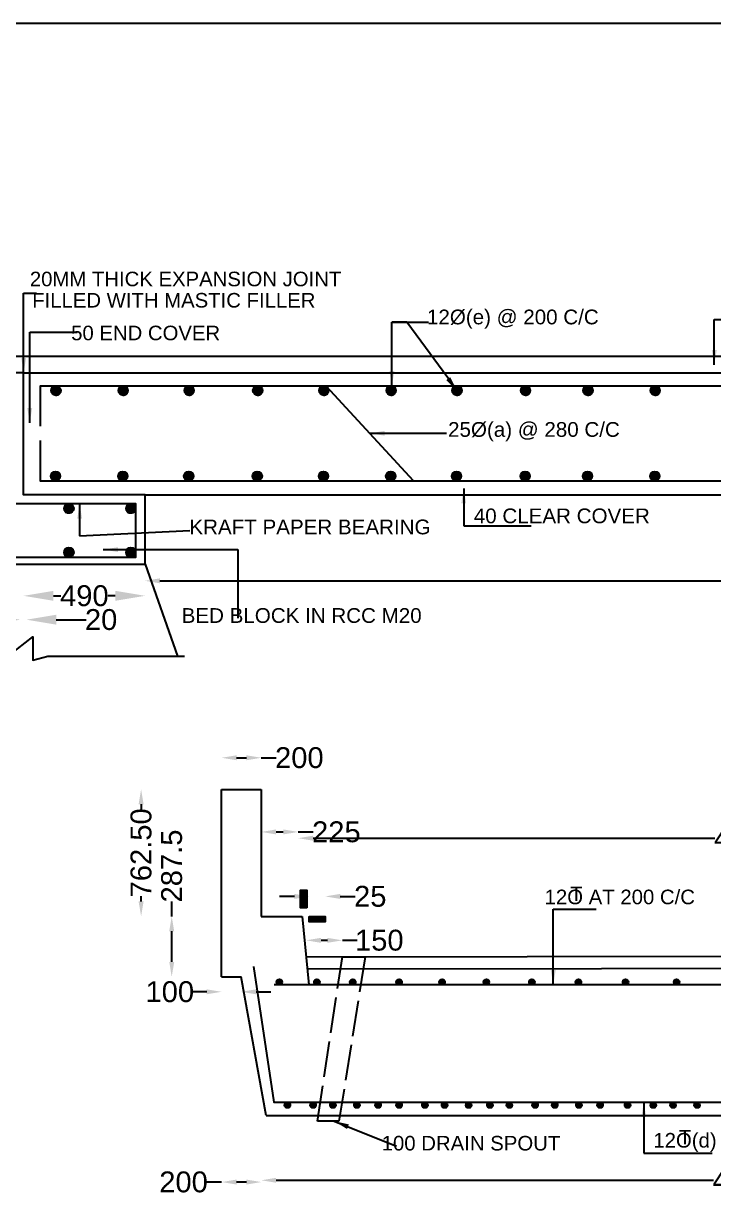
# Model space of a CAD drawing. Header units: millimetres. Extents: x 154227 to 166375, y 4249 to 11945.
# Drawn here: x 156662 to 158978, y 7976 to 11945 of the extents above; entities that cross this region are included whole.
import ezdxf

# ---------------------------------------------------------------- set-up
doc = ezdxf.new("R2010")
doc.units = ezdxf.units.MM
doc.header["$MEASUREMENT"] = 0
doc.linetypes.add('ACAD_ISO02W100', pattern=[15, 12, -3])
for name, color, linetype in [('DIMENSION', 7, 'Continuous'), ('DRAWING', 7, 'Continuous'), ('TEXT', 7, 'Continuous')]:
    doc.layers.add(name, color=color, linetype=linetype)
doc.styles.get("Standard").update_dxf_attribs({"font": 'arial.ttf'})
doc.dimstyles.get("Standard").update_dxf_attribs({"dimtxt": 70, "dimasz": 100, "dimexe": 0.18, "dimexo": 0.0625, "dimgap": 0.09, "dimtad": 0, "dimdec": 0, "dimzin": 0, "dimdsep": 46, "dimtxsty": 'Standard', "dimcen": 0.09, "dimse1": 1, "dimse2": 1, "dimadec": 0, "dimazin": 0, "dimtfac": 1, "dimtdec": 0, "dimtofl": 0, "dimtmove": 0, "dimatfit": 3, "dimfxl": 1, "dimtolj": 1, "dimtzin": 0, "dimarcsym": 0})

# ---------------------------------------------------------------- blocks, each defined once
blk = doc.blocks.new('*D7')
at = {"layer": 'Defpoints', "color": 0, "transparency": 16777216}
for p in [(156661.7, 10364), (157069.6, 10364), (157069.6, 10024.7)]:
    blk.add_point(p, dxfattribs=at)
at = {"layer": 'DRAWING', "color": 0, "lineweight": -2, "transparency": 16777216}
for p, q in [((156761.7, 10024.7), (156786.9, 10024.7)), ((156969.6, 10024.7), (156944.3, 10024.7))]:
    blk.add_line(p, q, dxfattribs=at)
at = {"layer": 'DRAWING', "color": 0, "transparency": 16777216}
for points in [[(156761.7, 10041.4), (156761.7, 10008), (156661.7, 10024.7)], [(156969.6, 10041.4), (156969.6, 10008), (157069.6, 10024.7)]]:
    blk.add_solid(points, dxfattribs=at)
at = {"layer": 'DRAWING', "color": 0, "transparency": 16777216, "insert": (156865.6, 10024.7), "char_height": 70, "attachment_point": 5}
blk.add_mtext('\\A1;490', dxfattribs=at)
blk = doc.blocks.new('*D5')
at = {"layer": 'Defpoints', "color": 0, "transparency": 16777216}
for p in [(156650.3, 9992.9), (156671.2, 9989.6), (156671.2, 9944.6)]:
    blk.add_point(p, dxfattribs=at)
at = {"layer": 'DRAWING', "color": 0, "lineweight": -2, "transparency": 16777216}
for p, q in [((156550.3, 9944.6), (156450.3, 9944.6)), ((156771.2, 9944.6), (156871.2, 9944.6))]:
    blk.add_line(p, q, dxfattribs=at)
at = {"layer": 'DRAWING', "color": 0, "transparency": 16777216}
for points in [[(156550.3, 9961.3), (156550.3, 9927.9), (156650.3, 9944.6)], [(156771.2, 9961.3), (156771.2, 9927.9), (156671.2, 9944.6)]]:
    blk.add_solid(points, dxfattribs=at)
at = {"layer": 'DRAWING', "color": 0, "transparency": 16777216, "insert": (156921.9, 9944.6), "char_height": 70, "attachment_point": 5}
blk.add_mtext('\\A1;20', dxfattribs=at)
blk = doc.blocks.new('*D16')
at = {"layer": 'Defpoints', "color": 0, "transparency": 16777216}
for p in [(157069.6, 10130.5), (163960.7, 10117.8), (163960.7, 10075)]:
    blk.add_point(p, dxfattribs=at)
at = {"layer": 'TEXT', "color": 0, "lineweight": -2, "transparency": 16777216}
for p, q in [((157119.6, 10075), (160386.8, 10075)), ((163910.7, 10075), (160643.6, 10075))]:
    blk.add_line(p, q, dxfattribs=at)
at = {"layer": 'TEXT', "color": 0, "transparency": 16777216}
for points in [[(157119.6, 10083.3), (157119.6, 10066.6), (157069.6, 10075)], [(163910.7, 10083.3), (163910.7, 10066.6), (163960.7, 10075)]]:
    blk.add_solid(points, dxfattribs=at)
at = {"layer": 'TEXT', "color": 0, "transparency": 16777216, "insert": (160515.2, 10075), "char_height": 70, "attachment_point": 5}
blk.add_mtext('\\A1;10000', dxfattribs=at)
blk = doc.blocks.new('*D27')
at = {"layer": 'Defpoints', "color": 0, "transparency": 16777216}
for p in [(157459.8, 9481.2), (157326.6, 9375.2), (157459.8, 9375.2)]:
    blk.add_point(p, dxfattribs=at)
at = {"layer": 'DIMENSION', "color": 0, "lineweight": -2, "transparency": 16777216}
for p, q in [((157376.6, 9481.2), (157409.8, 9481.2)), ((157459.8, 9481.2), (157509.8, 9481.2))]:
    blk.add_line(p, q, dxfattribs=at)
at = {"layer": 'DIMENSION', "color": 0, "transparency": 16777216}
for points in [[(157376.6, 9489.5), (157376.6, 9472.9), (157326.6, 9481.2)], [(157409.8, 9489.5), (157409.8, 9472.9), (157459.8, 9481.2)]]:
    blk.add_solid(points, dxfattribs=at)
at = {"layer": 'DIMENSION', "color": 0, "transparency": 16777216, "insert": (157587.7, 9481.2), "char_height": 70, "attachment_point": 5}
blk.add_mtext('\\A1;200', dxfattribs=at)
blk = doc.blocks.new('*D28')
at = {"layer": 'Defpoints', "color": 0, "transparency": 16777216}
for p in [(157583.8, 9232.3), (157459.8, 8948.9), (157583.8, 8948.9)]:
    blk.add_point(p, dxfattribs=at)
at = {"layer": 'DIMENSION', "color": 0, "lineweight": -2, "transparency": 16777216}
for p, q in [((157509.8, 9232.3), (157533.8, 9232.3)), ((157583.8, 9232.3), (157633.8, 9232.3))]:
    blk.add_line(p, q, dxfattribs=at)
at = {"layer": 'DIMENSION', "color": 0, "transparency": 16777216}
for points in [[(157509.8, 9240.7), (157509.8, 9224), (157459.8, 9232.3)], [(157533.8, 9240.7), (157533.8, 9224), (157583.8, 9232.3)]]:
    blk.add_solid(points, dxfattribs=at)
at = {"layer": 'DIMENSION', "color": 0, "transparency": 16777216, "insert": (157712, 9232.3), "char_height": 70, "attachment_point": 5}
blk.add_mtext('\\A1;225', dxfattribs=at)
blk = doc.blocks.new('*D29')
at = {"layer": 'Defpoints', "color": 0, "transparency": 16777216}
for p in [(157674.8, 9015.9), (157621.2, 8948.9), (157674.8, 8948.9)]:
    blk.add_point(p, dxfattribs=at)
at = {"layer": 'DIMENSION', "color": 0, "lineweight": -2, "transparency": 16777216}
for p, q in [((157571.2, 9015.9), (157521.2, 9015.9)), ((157724.8, 9015.9), (157774.8, 9015.9))]:
    blk.add_line(p, q, dxfattribs=at)
at = {"layer": 'DIMENSION', "color": 0, "transparency": 16777216}
for points in [[(157571.2, 9024.3), (157571.2, 9007.6), (157621.2, 9015.9)], [(157724.8, 9024.3), (157724.8, 9007.6), (157674.8, 9015.9)]]:
    blk.add_solid(points, dxfattribs=at)
at = {"layer": 'DIMENSION', "color": 0, "transparency": 16777216, "insert": (157825.9, 9015.9), "char_height": 70, "attachment_point": 5}
blk.add_mtext('\\A1;25', dxfattribs=at)
blk = doc.blocks.new('*D30')
at = {"layer": 'Defpoints', "color": 0, "transparency": 16777216}
for p in [(157732.1, 8868.6), (157610.5, 8813.5), (157732.1, 8813.7)]:
    blk.add_point(p, dxfattribs=at)
at = {"layer": 'DIMENSION', "color": 0, "lineweight": -2, "transparency": 16777216}
for p, q in [((157660.5, 8868.6), (157682.1, 8868.6)), ((157732.1, 8868.6), (157782.1, 8868.6))]:
    blk.add_line(p, q, dxfattribs=at)
at = {"layer": 'DIMENSION', "color": 0, "transparency": 16777216}
for points in [[(157660.5, 8876.9), (157660.5, 8860.2), (157610.5, 8868.6)], [(157682.1, 8876.9), (157682.1, 8860.2), (157732.1, 8868.6)]]:
    blk.add_solid(points, dxfattribs=at)
at = {"layer": 'DIMENSION', "color": 0, "transparency": 16777216, "insert": (157856.2, 8868.6), "char_height": 70, "attachment_point": 5}
blk.add_mtext('\\A1;150', dxfattribs=at)
blk = doc.blocks.new('*D31')
at = {"layer": 'Defpoints', "color": 0, "transparency": 16777216}
for p in [(157326.6, 8746.1), (157392.3, 8746.1), (157326.6, 8695.8)]:
    blk.add_point(p, dxfattribs=at)
at = {"layer": 'DIMENSION', "color": 0, "lineweight": -2, "transparency": 16777216}
for p, q in [((157276.6, 8695.8), (157226.6, 8695.8)), ((157442.3, 8695.8), (157492.3, 8695.8))]:
    blk.add_line(p, q, dxfattribs=at)
at = {"layer": 'DIMENSION', "color": 0, "transparency": 16777216}
for points in [[(157276.6, 8704.1), (157276.6, 8687.5), (157326.6, 8695.8)], [(157442.3, 8704.1), (157442.3, 8687.5), (157392.3, 8695.8)]]:
    blk.add_solid(points, dxfattribs=at)
at = {"layer": 'DIMENSION', "color": 0, "transparency": 16777216, "insert": (157152.6, 8695.8), "char_height": 70, "attachment_point": 5}
blk.add_mtext('\\A1;100', dxfattribs=at)
blk = doc.blocks.new('*D32')
at = {"layer": 'Defpoints', "color": 0, "transparency": 16777216}
for p in [(157159, 8948.9), (157459.8, 8948.9), (157326.6, 8746.1)]:
    blk.add_point(p, dxfattribs=at)
at = {"layer": 'DIMENSION', "color": 0, "lineweight": -2, "transparency": 16777216}
for p, q in [((157159, 8948.9), (157159, 8998.9)), ((157159, 8796.1), (157159, 8898.9))]:
    blk.add_line(p, q, dxfattribs=at)
at = {"layer": 'DIMENSION', "color": 0, "transparency": 16777216}
for points in [[(157150.7, 8898.9), (157167.4, 8898.9), (157159, 8948.9)], [(157150.7, 8796.1), (157167.4, 8796.1), (157159, 8746.1)]]:
    blk.add_solid(points, dxfattribs=at)
at = {"layer": 'DIMENSION', "color": 0, "transparency": 16777216, "insert": (157159, 9118), "char_height": 70, "attachment_point": 5, "rotation": 90}
blk.add_mtext('\\A1;287.5', dxfattribs=at)
blk = doc.blocks.new('*D33')
at = {"layer": 'Defpoints', "color": 0, "transparency": 16777216}
for p in [(157056.2, 9375.2), (157459.8, 9375.2), (157459.8, 8948.9)]:
    blk.add_point(p, dxfattribs=at)
at = {"layer": 'DIMENSION', "color": 0, "lineweight": -2, "transparency": 16777216}
for p, q in [((157056.2, 9325.2), (157056.2, 9307)), ((157056.2, 8998.9), (157056.2, 9017.1))]:
    blk.add_line(p, q, dxfattribs=at)
at = {"layer": 'DIMENSION', "color": 0, "transparency": 16777216}
for points in [[(157047.8, 9325.2), (157064.5, 9325.2), (157056.2, 9375.2)], [(157047.8, 8998.9), (157064.5, 8998.9), (157056.2, 8948.9)]]:
    blk.add_solid(points, dxfattribs=at)
at = {"layer": 'DIMENSION', "color": 0, "transparency": 16777216, "insert": (157056.2, 9162.1), "char_height": 70, "attachment_point": 5, "rotation": 90}
blk.add_mtext('\\A1;762.50', dxfattribs=at)
blk = doc.blocks.new('*D34')
at = {"layer": 'Defpoints', "color": 0, "transparency": 16777216}
for p in [(157326.6, 8948.9), (157459.8, 8948.9), (157326.6, 8057.4)]:
    blk.add_point(p, dxfattribs=at)
at = {"layer": 'DIMENSION', "color": 0, "lineweight": -2, "transparency": 16777216}
for p, q in [((157326.6, 8057.4), (157276.6, 8057.4)), ((157409.8, 8057.4), (157376.6, 8057.4))]:
    blk.add_line(p, q, dxfattribs=at)
at = {"layer": 'DIMENSION', "color": 0, "transparency": 16777216}
for points in [[(157376.6, 8065.7), (157376.6, 8049), (157326.6, 8057.4)], [(157409.8, 8065.7), (157409.8, 8049), (157459.8, 8057.4)]]:
    blk.add_solid(points, dxfattribs=at)
at = {"layer": 'DIMENSION', "color": 0, "transparency": 16777216, "insert": (157198.7, 8057.4), "char_height": 70, "attachment_point": 5}
blk.add_mtext('\\A1;200', dxfattribs=at)
blk = doc.blocks.new('*D41')
at = {"layer": 'Defpoints', "color": 0, "transparency": 16777216}
for p in [(157583.8, 9232.3), (157583.8, 9211.3), (160594.1, 9236.4)]:
    blk.add_point(p, dxfattribs=at)
at = {"layer": 'DIMENSION', "color": 0, "lineweight": -2, "transparency": 16777216}
for p, q in [((157633.8, 9211.3), (158983, 9211.3)), ((160544.1, 9211.3), (159194.8, 9211.3))]:
    blk.add_line(p, q, dxfattribs=at)
at = {"layer": 'DIMENSION', "color": 0, "transparency": 16777216}
for points in [[(157633.8, 9219.7), (157633.8, 9203), (157583.8, 9211.3)], [(160544.1, 9219.7), (160544.1, 9203), (160594.1, 9211.3)]]:
    blk.add_solid(points, dxfattribs=at)
at = {"layer": 'DIMENSION', "color": 0, "transparency": 16777216, "insert": (159088.9, 9211.3), "char_height": 70, "attachment_point": 5}
blk.add_mtext('\\A1;4250', dxfattribs=at)
blk = doc.blocks.new('*D42')
at = {"layer": 'Defpoints', "color": 0, "transparency": 16777216}
for p in [(157459.8, 8057.4), (160708.6, 8063.3), (160708.6, 8057.4)]:
    blk.add_point(p, dxfattribs=at)
at = {"layer": 'DIMENSION', "color": 0, "lineweight": -2, "transparency": 16777216}
for p, q in [((157509.8, 8063.3), (158978.3, 8063.3)), ((160658.6, 8063.3), (159190.1, 8063.3))]:
    blk.add_line(p, q, dxfattribs=at)
at = {"layer": 'DIMENSION', "color": 0, "transparency": 16777216}
for points in [[(157509.8, 8071.6), (157509.8, 8055), (157459.8, 8063.3)], [(160658.6, 8071.6), (160658.6, 8055), (160708.6, 8063.3)]]:
    blk.add_solid(points, dxfattribs=at)
at = {"layer": 'DIMENSION', "color": 0, "transparency": 16777216, "insert": (159084.2, 8063.3), "char_height": 70, "attachment_point": 5}
blk.add_mtext('\\A1;4700', dxfattribs=at)

msp = doc.modelspace()

# ---------------------------------------------------------------- hatches: boundary and pattern name
at = {"layer": 'DIMENSION'}
h = msp.add_hatch(dxfattribs=at)
h.set_pattern_fill('ANSI31', color=256, style=0)
h.paths.add_polyline_path([(157613, 9037.4), (157591.3, 9037.4), (157591.3, 8977.6), (157613, 8977.6)])
h.paths.add_polyline_path([(157674.8, 8948.9), (157621.2, 8948.9), (157621.2, 8930.4), (157674.8, 8930.4)])
at = {"layer": 'DRAWING'}
h = msp.add_hatch(dxfattribs=at)
h.set_pattern_fill('ANSI31', color=256, scale=1.528207, style=0)
h.set_pattern_definition([(45, (75339.41458, -5518.31829), (-0.13507573336, 0.13507573336), [])])
h.paths.add_polyline_path([(156786.2, 10713.3, 0.409166), (156770.6, 10729.3), (156770, 10729.3, 0.409166), (156754.3, 10713.3, 1)])
h = msp.add_hatch(dxfattribs=at)
h.set_pattern_fill('ANSI31', color=256, scale=1.528207, style=0)
h.set_pattern_definition([(45, (75565.2767, -5518.31829), (-0.13507573336, 0.13507573336), [])])
h.paths.add_polyline_path([(157012.1, 10713.3, 0.409166), (156996.4, 10729.3), (156995.9, 10729.3, 0.409166), (156980.2, 10713.3, 1)])
h = msp.add_hatch(dxfattribs=at)
h.set_pattern_fill('ANSI31', color=256, scale=1.528207, style=0)
h.set_pattern_definition([(45, (75786.58918, -5518.31829), (-0.13507573336, 0.13507573336), [])])
h.paths.add_polyline_path([(157233.4, 10713.3, 0.409166), (157217.7, 10729.3), (157217.2, 10729.3, 0.409166), (157201.5, 10713.3, 1)])
h = msp.add_hatch(dxfattribs=at)
h.set_pattern_fill('ANSI31', color=256, scale=1.528207, style=0)
h.set_pattern_definition([(45, (76016.87633, -5518.31829), (-0.13507573336, 0.13507573336), [])])
h.paths.add_polyline_path([(157463.7, 10713.3, 0.409166), (157448, 10729.3), (157447.5, 10729.3, 0.409166), (157431.8, 10713.3, 1)])
h = msp.add_hatch(dxfattribs=at)
h.set_pattern_fill('ANSI31', color=256, scale=1.528207, style=0)
h.set_pattern_definition([(45, (76239.09963, -5518.31829), (-0.13507573336, 0.13507573336), [])])
h.paths.add_polyline_path([(157685.9, 10713.3, 0.409166), (157670.3, 10729.3), (157669.7, 10729.3, 0.409166), (157654, 10713.3, 1)])
h = msp.add_hatch(dxfattribs=at)
h.set_pattern_fill('ANSI31', color=256, scale=1.528207, style=0)
h.set_pattern_definition([(45, (76464.96175, -5518.31829), (-0.13507573336, 0.13507573336), [])])
h.paths.add_polyline_path([(157911.8, 10713.3, 0.409166), (157896.1, 10729.3), (157895.6, 10729.3, 0.409166), (157879.9, 10713.3, 1)])
h = msp.add_hatch(dxfattribs=at)
h.set_pattern_fill('ANSI31', color=256, scale=1.528207, style=0)
h.set_pattern_definition([(45, (76686.27424, -5518.31829), (-0.13507573336, 0.13507573336), [])])
h.paths.add_polyline_path([(158133.1, 10713.3, 0.409166), (158117.4, 10729.3), (158116.9, 10729.3, 0.409166), (158101.2, 10713.3, 1)])
h = msp.add_hatch(dxfattribs=at)
h.set_pattern_fill('ANSI31', color=256, scale=1.528207, style=0)
h.set_pattern_definition([(45, (76916.56138, -5518.31829), (-0.13507573336, 0.13507573336), [])])
h.paths.add_polyline_path([(158363.4, 10713.3, 0.409166), (158347.7, 10729.3), (158347.2, 10729.3, 0.409166), (158331.5, 10713.3, 1)])
h = msp.add_hatch(dxfattribs=at)
h.set_pattern_fill('ANSI31', color=256, scale=1.528207, style=0)
h.set_pattern_definition([(45, (77126.17533, -5518.31829), (-0.13507573336, 0.13507573336), [])])
h.paths.add_polyline_path([(158573, 10713.3, 0.409166), (158557.3, 10729.3), (158556.8, 10729.3, 0.409166), (158541.1, 10713.3, 1)])
h = msp.add_hatch(dxfattribs=at)
h.set_pattern_fill('ANSI31', color=256, scale=1.528207, style=0)
h.set_pattern_definition([(45, (77352.03746, -5518.31829), (-0.13507573336, 0.13507573336), [])])
h.paths.add_polyline_path([(158798.9, 10713.3, 0.409166), (158783.2, 10729.3), (158782.6, 10729.3, 0.409166), (158767, 10713.3, 1)])
h = msp.add_hatch(dxfattribs=at)
h.set_pattern_fill('ANSI31', color=256, scale=1.528207, style=0)
h.set_pattern_definition([(315, (75338.09024, 26657.76974), (-0.13507573336, -0.13507573336), [])])
h.paths.add_polyline_path([(156753, 10426.1, 0.409166), (156768.7, 10410.2), (156769.2, 10410.2, 0.409166), (156784.9, 10426.1, 1)])
h = msp.add_hatch(dxfattribs=at)
h.set_pattern_fill('ANSI31', color=256, scale=1.528207, style=0)
h.set_pattern_definition([(315, (75563.95236, 26657.76974), (-0.13507573336, -0.13507573336), [])])
h.paths.add_polyline_path([(157010.8, 10426.1, -0.409166), (156995.1, 10410.2), (156994.6, 10410.2, -0.409166), (156978.9, 10426.1, -1)])
h = msp.add_hatch(dxfattribs=at)
h.set_pattern_fill('ANSI31', color=256, scale=1.528207, style=0)
h.set_pattern_definition([(315, (75785.26484, 26657.76974), (-0.13507573336, -0.13507573336), [])])
h.paths.add_polyline_path([(157232.1, 10426.1, -0.409166), (157216.4, 10410.2), (157215.9, 10410.2, -0.409166), (157200.2, 10426.1, -1)])
h = msp.add_hatch(dxfattribs=at)
h.set_pattern_fill('ANSI31', color=256, scale=1.528207, style=0)
h.set_pattern_definition([(315, (76015.552, 26657.76974), (-0.13507573336, -0.13507573336), [])])
h.paths.add_polyline_path([(157462.4, 10426.1, -0.409166), (157446.7, 10410.2), (157446.2, 10410.2, -0.409166), (157430.5, 10426.1, -1)])
h = msp.add_hatch(dxfattribs=at)
h.set_pattern_fill('ANSI31', color=256, scale=1.528207, style=0)
h.set_pattern_definition([(315, (76237.77529, 26657.76974), (-0.13507573336, -0.13507573336), [])])
h.paths.add_polyline_path([(157684.6, 10426.1, -0.409166), (157668.9, 10410.2), (157668.4, 10410.2, -0.409166), (157652.7, 10426.1, -1)])
h = msp.add_hatch(dxfattribs=at)
h.set_pattern_fill('ANSI31', color=256, scale=1.528207, style=0)
h.set_pattern_definition([(315, (76463.63741, 26657.76974), (-0.13507573336, -0.13507573336), [])])
h.paths.add_polyline_path([(157910.5, 10426.1, -0.409166), (157894.8, 10410.2), (157894.2, 10410.2, -0.409166), (157878.6, 10426.1, -1)])
h = msp.add_hatch(dxfattribs=at)
h.set_pattern_fill('ANSI31', color=256, scale=1.528207, style=0)
h.set_pattern_definition([(315, (76684.9499, 26657.76974), (-0.13507573336, -0.13507573336), [])])
h.paths.add_polyline_path([(158131.8, 10426.1, -0.409166), (158116.1, 10410.2), (158115.6, 10410.2, -0.409166), (158099.9, 10426.1, -1)])
h = msp.add_hatch(dxfattribs=at)
h.set_pattern_fill('ANSI31', color=256, scale=1.528207, style=0)
h.set_pattern_definition([(315, (76915.23704, 26657.76974), (-0.13507573336, -0.13507573336), [])])
h.paths.add_polyline_path([(158362.1, 10426.1, -0.409166), (158346.4, 10410.2), (158345.8, 10410.2, -0.409166), (158330.2, 10426.1, -1)])
h = msp.add_hatch(dxfattribs=at)
h.set_pattern_fill('ANSI31', color=256, scale=1.528207, style=0)
h.set_pattern_definition([(315, (77124.851, 26657.76974), (-0.13507573336, -0.13507573336), [])])
h.paths.add_polyline_path([(158571.7, 10426.1, -0.409166), (158556, 10410.2), (158555.5, 10410.2, -0.409166), (158539.8, 10426.1, -1)])
h = msp.add_hatch(dxfattribs=at)
h.set_pattern_fill('ANSI31', color=256, scale=1.528207, style=0)
h.set_pattern_definition([(315, (77350.71312, 26657.76974), (-0.13507573336, -0.13507573336), [])])
h.paths.add_polyline_path([(158797.5, 10426.1, -0.409166), (158781.9, 10410.2), (158781.3, 10410.2, -0.409166), (158765.6, 10426.1, -1)])
h = msp.add_hatch(dxfattribs=at)
h.set_pattern_fill('ANSI31', color=256, scale=1.528207, style=0)
h.set_pattern_definition([(315, (75382.95203, 26549.18242), (-0.13507573336, -0.13507573336), [])])
h.paths.add_polyline_path([(156829.8, 10317.5, -0.409166), (156814.1, 10301.6), (156813.6, 10301.6, -0.409166), (156797.9, 10317.5, -1)])
h = msp.add_hatch(dxfattribs=at)
h.set_pattern_fill('ANSI31', color=256, scale=1.528207, style=0)
h.set_pattern_definition([(315, (75590.84462, 26549.18242), (-0.13507573336, -0.13507573336), [])])
h.paths.add_polyline_path([(157037.7, 10317.5, -0.409166), (157022, 10301.6), (157021.4, 10301.6, -0.409166), (157005.8, 10317.5, -1)])
h = msp.add_hatch(dxfattribs=at)
h.set_pattern_fill('ANSI31', color=256, scale=1.528207, style=0)
h.set_pattern_definition([(315, (75382.95203, 26402.21235), (-0.13507573336, -0.13507573336), [])])
h.paths.add_polyline_path([(156829.8, 10170.6, -0.409166), (156814.1, 10154.6), (156813.6, 10154.6, -0.409166), (156797.9, 10170.6, -1)])
h = msp.add_hatch(dxfattribs=at)
h.set_pattern_fill('ANSI31', color=256, scale=1.528207, style=0)
h.set_pattern_definition([(315, (75590.84462, 26402.21235), (-0.13507573336, -0.13507573336), [])])
h.paths.add_polyline_path([(157037.7, 10170.6, -0.409166), (157022, 10154.6), (157021.4, 10154.6, -0.409166), (157005.8, 10170.6, -1)])
h = msp.add_hatch(dxfattribs=at)
h.set_pattern_fill('ANSI31', color=256, style=0)
h.paths.add_polyline_path([(157530, 8728.3, 1), (157511, 8728.3, 1)])
h = msp.add_hatch(dxfattribs=at)
h.set_pattern_fill('ANSI31', color=256, style=0)
h.set_pattern_definition([(45, (126.13607, 0), (-0.08838834765, 0.08838834765), [])])
h.paths.add_polyline_path([(157656.1, 8728.3, 1), (157637.1, 8728.3, 1)])
h = msp.add_hatch(dxfattribs=at)
h.set_pattern_fill('ANSI31', color=256, style=0)
h.set_pattern_definition([(45, (246.65666, 0), (-0.08838834765, 0.08838834765), [])])
h.paths.add_polyline_path([(157776.7, 8728.3, 1), (157757.6, 8728.3, 1)])
h = msp.add_hatch(dxfattribs=at)
h.set_pattern_fill('ANSI31', color=256, style=0)
h.set_pattern_definition([(45, (402.136, 0), (-0.08838834765, 0.08838834765), [])])
h.paths.add_polyline_path([(157932.1, 8728.3, 1), (157913.1, 8728.3, 1)])
h = msp.add_hatch(dxfattribs=at)
h.set_pattern_fill('ANSI31', color=256, style=0)
h.set_pattern_definition([(45, (546.71452, 0), (-0.08838834765, 0.08838834765), [])])
h.paths.add_polyline_path([(158076.7, 8728.3, 1), (158057.7, 8728.3, 1)])
h = msp.add_hatch(dxfattribs=at)
h.set_pattern_fill('ANSI31', color=256, style=0)
h.set_pattern_definition([(45, (695.21325, 0), (-0.08838834765, 0.08838834765), [])])
h.paths.add_polyline_path([(158225.2, 8728.3, 1), (158206.2, 8728.3, 1)])
h = msp.add_hatch(dxfattribs=at)
h.set_pattern_fill('ANSI31', color=256, style=0)
h.set_pattern_definition([(45, (848.15373, 0), (-0.08838834765, 0.08838834765), [])])
h.paths.add_polyline_path([(158378.2, 8728.3, 1), (158359.1, 8728.3, 1)])
h = msp.add_hatch(dxfattribs=at)
h.set_pattern_fill('ANSI31', color=256, style=0)
h.set_pattern_definition([(45, (1004.57488, 0), (-0.08838834765, 0.08838834765), [])])
h.paths.add_polyline_path([(158534.6, 8728.3, 1), (158515.5, 8728.3, 1)])
h = msp.add_hatch(dxfattribs=at)
h.set_pattern_fill('ANSI31', color=256, style=0)
h.set_pattern_definition([(45, (1162.59309, 0), (-0.08838834765, 0.08838834765), [])])
h.paths.add_polyline_path([(158692.6, 8728.3, 1), (158673.6, 8728.3, 1)])
h = msp.add_hatch(dxfattribs=at)
h.set_pattern_fill('ANSI31', color=256, style=0)
h.set_pattern_definition([(45, (1334.27781, 0), (-0.08838834765, 0.08838834765), [])])
h.paths.add_polyline_path([(158864.3, 8728.3, 1), (158845.2, 8728.3, 1)])
h = msp.add_hatch(dxfattribs=at)
h.set_pattern_fill('ANSI31', color=256, style=0)
h.set_pattern_definition([(45, (27.10518, -412.58844), (-0.08838834765, 0.08838834765), [])])
h.paths.add_polyline_path([(157557.1, 8315.7, 1), (157538.1, 8315.7, 1)])
h = msp.add_hatch(dxfattribs=at)
h.set_pattern_fill('ANSI31', color=256, style=0)
h.set_pattern_definition([(45, (113.42858, -412.58844), (-0.08838834765, 0.08838834765), [])])
h.paths.add_polyline_path([(157643.4, 8315.7, 1), (157624.4, 8315.7, 1)])
h = msp.add_hatch(dxfattribs=at)
h.set_pattern_fill('ANSI31', color=256, style=0)
h.set_pattern_definition([(45, (179.73374, -412.58844), (-0.08838834765, 0.08838834765), [])])
h.paths.add_polyline_path([(157709.7, 8315.7, 1), (157690.7, 8315.7, 1)])
h = msp.add_hatch(dxfattribs=at)
h.set_pattern_fill('ANSI31', color=256, style=0)
h.set_pattern_definition([(45, (260.42749, -412.58844), (-0.08838834765, 0.08838834765), [])])
h.paths.add_polyline_path([(157790.4, 8315.7, 1), (157771.4, 8315.7, 1)])
h = msp.add_hatch(dxfattribs=at)
h.set_pattern_fill('ANSI31', color=256, style=0)
h.set_pattern_definition([(45, (331.73746, -412.58844), (-0.08838834765, 0.08838834765), [])])
h.paths.add_polyline_path([(157861.7, 8315.7, 1), (157842.7, 8315.7, 1)])
h = msp.add_hatch(dxfattribs=at)
h.set_pattern_fill('ANSI31', color=256, style=0)
h.set_pattern_definition([(45, (402.42259, -412.58844), (-0.08838834765, 0.08838834765), [])])
h.paths.add_polyline_path([(157932.4, 8315.7, 1), (157913.4, 8315.7, 1)])
h = msp.add_hatch(dxfattribs=at)
h.set_pattern_fill('ANSI31', color=256, style=0)
h.set_pattern_definition([(45, (488.74599, -412.58844), (-0.08838834765, 0.08838834765), [])])
h.paths.add_polyline_path([(158018.7, 8315.7, 1), (157999.7, 8315.7, 1)])
h = msp.add_hatch(dxfattribs=at)
h.set_pattern_fill('ANSI31', color=256, style=0)
h.set_pattern_definition([(45, (555.05115, -412.58844), (-0.08838834765, 0.08838834765), [])])
h.paths.add_polyline_path([(158085, 8315.7, 1), (158066, 8315.7, 1)])
h = msp.add_hatch(dxfattribs=at)
h.set_pattern_fill('ANSI31', color=256, style=0)
h.set_pattern_definition([(45, (635.7449, -412.58844), (-0.08838834765, 0.08838834765), [])])
h.paths.add_polyline_path([(158165.7, 8315.7, 1), (158146.7, 8315.7, 1)])
h = msp.add_hatch(dxfattribs=at)
h.set_pattern_fill('ANSI31', color=256, style=0)
h.set_pattern_definition([(45, (707.05487, -412.58844), (-0.08838834765, 0.08838834765), [])])
h.paths.add_polyline_path([(158237.1, 8315.7, 1), (158218, 8315.7, 1)])
h = msp.add_hatch(dxfattribs=at)
h.set_pattern_fill('ANSI31', color=256, style=0)
h.set_pattern_definition([(45, (772.59949, -412.58844), (-0.08838834765, 0.08838834765), [])])
h.paths.add_polyline_path([(158302.6, 8315.7, 1), (158283.6, 8315.7, 1)])
h = msp.add_hatch(dxfattribs=at)
h.set_pattern_fill('ANSI31', color=256, style=0)
h.set_pattern_definition([(45, (858.92288, -412.58844), (-0.08838834765, 0.08838834765), [])])
h.paths.add_polyline_path([(158388.9, 8315.7, 1), (158369.9, 8315.7, 1)])
h = msp.add_hatch(dxfattribs=at)
h.set_pattern_fill('ANSI31', color=256, style=0)
h.set_pattern_definition([(45, (925.22804, -412.58844), (-0.08838834765, 0.08838834765), [])])
h.paths.add_polyline_path([(158455.2, 8315.7, 1), (158436.2, 8315.7, 1)])
h = msp.add_hatch(dxfattribs=at)
h.set_pattern_fill('ANSI31', color=256, style=0)
h.set_pattern_definition([(45, (1005.92179, -412.58844), (-0.08838834765, 0.08838834765), [])])
h.paths.add_polyline_path([(158535.9, 8315.7, 1), (158516.9, 8315.7, 1)])
h = msp.add_hatch(dxfattribs=at)
h.set_pattern_fill('ANSI31', color=256, style=0)
h.set_pattern_definition([(45, (1077.23176, -412.58844), (-0.08838834765, 0.08838834765), [])])
h.paths.add_polyline_path([(158607.2, 8315.7, 1), (158588.2, 8315.7, 1)])
h = msp.add_hatch(dxfattribs=at)
h.set_pattern_fill('ANSI31', color=256, style=0)
h.set_pattern_definition([(45, (1169.54737, -412.58844), (-0.08838834765, 0.08838834765), [])])
h.paths.add_polyline_path([(158699.5, 8315.7, 1), (158680.5, 8315.7, 1)])
h = msp.add_hatch(dxfattribs=at)
h.set_pattern_fill('ANSI31', color=256, style=0)
h.set_pattern_definition([(45, (1255.87077, -412.58844), (-0.08838834765, 0.08838834765), [])])
h.paths.add_polyline_path([(158785.9, 8315.7, 1), (158766.8, 8315.7, 1)])
h = msp.add_hatch(dxfattribs=at)
h.set_pattern_fill('ANSI31', color=256, style=0)
h.set_pattern_definition([(45, (1322.17593, -412.58844), (-0.08838834765, 0.08838834765), [])])
h.paths.add_polyline_path([(158852.2, 8315.7, 1), (158833.1, 8315.7, 1)])
h = msp.add_hatch(dxfattribs=at)
h.set_pattern_fill('ANSI31', color=256, style=0)
h.set_pattern_definition([(45, (1402.86967, -412.58844), (-0.08838834765, 0.08838834765), [])])
h.paths.add_polyline_path([(158932.9, 8315.7, 1), (158913.8, 8315.7, 1)])

# ---------------------------------------------------------------- linework, layer by layer
at = {"layer": 'DIMENSION'}
for points in [[(157613, 8977.6), (157591.3, 8977.6), (157591.3, 9037.4), (157613, 9037.4)], [(157621.2, 8948.9), (157674.8, 8948.9), (157674.8, 8930.4), (157621.2, 8930.4)]]:
    msp.add_lwpolyline(points, close=True, dxfattribs=at)
at = {"layer": 'DRAWING'}
for p, q in [((157326.6, 8746.1), (157326.6, 9375.2)), ((157326.6, 9375.2), (157459.8, 9375.2)), ((157459.8, 9375.2), (157459.8, 8948.9)), ((157459.8, 8948.9), (157583.8, 8948.9)), ((157583.8, 8948.9), (157597.1, 8948.9)), ((157597.1, 8948.9), (157619.9, 8718.8)), ((157326.6, 8746.1), (157392.3, 8746.1)), ((157476.2, 8281.2), (157392.3, 8746.1)), ((160679.3, 8718.8), (157502.9, 8718.8)), ((157476.2, 8281.2), (160714.9, 8281.2))]:
    msp.add_line(p, q, dxfattribs=at)
for points in [[(166374.7, 11944.9), (154227.4, 11944.9), (154227.4, 4249.1), (166374.7, 4249.1)], [(156297.5, 10154.6), (157038, 10154.6), (157038, 10333.5), (156297.5, 10333.5)]]:
    msp.add_lwpolyline(points, close=True, dxfattribs=at)
for points in [[(155514.4, 10829), (163816, 10829)], [(156271.4, 10773.1), (156271.4, 10130.5), (157069.6, 10130.5), (157069.6, 10364), (156661.7, 10364), (156661.7, 10773.1), (156271.4, 10773.1), (155514.7, 10773.1)], [(156661.7, 10773.1), (163816, 10773.1)], [(156718.6, 10593.9), (156718.6, 10729.3), (163816, 10729.3)], [(157678.3, 10728.4), (157970.5, 10411.9)], [(156717.2, 10545.6), (156717.2, 10410.2), (163816, 10410.2)], [(157069.6, 10364), (163816, 10364)], [(157069.6, 10130.5), (157178.7, 9822.3)], [(156099.5, 9826.7), (156615.4, 9826.7), (156692.7, 9886.9), (156692.7, 9808.4), (156742.9, 9822.3), (157202.3, 9822.3)], [(157610.5, 8813.5), (160581, 8817.3)], [(157433.6, 8780.7), (157501.8, 8325.2), (160692.5, 8325.2), (160774.3, 8753.9)], [(157614.6, 8772.7), (160576.9, 8776.5)]]:
    msp.add_lwpolyline(points, dxfattribs=at)
at = {"layer": 'DRAWING', "linetype": 'ACAD_ISO02W100', "ltscale": 10}
msp.add_lwpolyline([(157732.1, 8813.7), (157808.5, 8813.7), (157720.6, 8261.8), (157648.9, 8261.8)], close=True, dxfattribs=at)
at = {"layer": 'DRAWING'}
for centre, radius in [((156770.3, 10713.3), 15.9), ((156996.2, 10713.3), 15.9), ((157217.5, 10713.3), 15.9), ((157447.8, 10713.3), 15.9), ((157670, 10713.3), 15.9), ((157895.8, 10713.3), 15.9), ((158117.2, 10713.3), 15.9), ((158347.4, 10713.3), 15.9), ((158557.1, 10713.3), 15.9), ((158782.9, 10713.3), 15.9), ((156769, 10426.1), 15.9), ((156994.8, 10426.1), 15.9), ((157216.1, 10426.1), 15.9), ((157446.4, 10426.1), 15.9), ((157668.7, 10426.1), 15.9), ((157894.5, 10426.1), 15.9), ((158115.8, 10426.1), 15.9), ((158346.1, 10426.1), 15.9), ((158555.7, 10426.1), 15.9), ((158781.6, 10426.1), 15.9), ((156813.8, 10317.5), 15.9), ((157021.7, 10317.5), 15.9), ((156813.8, 10170.6), 15.9), ((157021.7, 10170.6), 15.9), ((157520.5, 8728.3), 9.51), ((157646.6, 8728.3), 9.51), ((157767.1, 8728.3), 9.51), ((157922.6, 8728.3), 9.51), ((158067.2, 8728.3), 9.51), ((158215.7, 8728.3), 9.51), ((158368.6, 8728.3), 9.51), ((158525.1, 8728.3), 9.51), ((158683.1, 8728.3), 9.51), ((158854.8, 8728.3), 9.51), ((157547.6, 8315.7), 9.51), ((157633.9, 8315.7), 9.51), ((157700.2, 8315.7), 9.51), ((157780.9, 8315.7), 9.51), ((157852.2, 8315.7), 9.51), ((157922.9, 8315.7), 9.51), ((158009.2, 8315.7), 9.51), ((158075.5, 8315.7), 9.51), ((158156.2, 8315.7), 9.51), ((158227.5, 8315.7), 9.51), ((158293.1, 8315.7), 9.51), ((158379.4, 8315.7), 9.51), ((158445.7, 8315.7), 9.51), ((158526.4, 8315.7), 9.51), ((158597.7, 8315.7), 9.51), ((158690, 8315.7), 9.51), ((158776.4, 8315.7), 9.51), ((158842.7, 8315.7), 9.51), ((158923.4, 8315.7), 9.51)]:
    msp.add_circle(centre, radius, dxfattribs=at)

# ---------------------------------------------------------------- texts
at = {"layer": 'Defpoints', "char_height": 70}
for insert, attachment_point in [((156705.4, 11075.5), 1), ((158021.8, 10977.9), 1), ((157898.4, 10907.9), 9)]:
    msp.add_mtext('\\A1;', dxfattribs=dict(at, insert=insert, attachment_point=attachment_point))
at = {"layer": 'Defpoints', "insert": (158372.5, 10605.2), "char_height": 70, "width": 61.74, "attachment_point": 1}
msp.add_mtext('\\A1;', dxfattribs=at)
at = {"layer": 'TEXT'}
for s, height, p in [('20MM THICK EXPANSION JOINT', 48.831, (156682.6, 11063.6)), ('FILLED WITH MASTIC FILLER', 48.831, (156690.4, 10992.2)), (' 12Ø(e) @ 200 C/C', 49.448, (157997.1, 10935.8)), ('50 END COVER', 48.831, (156821.3, 10882.4)), (' 25Ø(a) @ 280 C/C', 49.448, (158068, 10558.3)), ('KRAFT PAPER BEARING', 49.448, (157218.4, 10231.1)), ('40 CLEAR COVER', 49.448, (158173.6, 10268.3)), ('BED BLOCK IN RCC M20', 49.448, (157192.4, 9933.9)), ('12O AT 200 C/C', 48.925, (158411.3, 8989.7)), ('12O(d) AT 100 C/C', 48.925, (158776.5, 8173.1)), ('100 DRAIN SPOUT', 48.925, (157864.1, 8163.3))]:
    msp.add_text(s, height=height, dxfattribs=at).set_placement(p)
at = {"layer": 'TEXT', "char_height": 48.9, "width": 40.719, "attachment_point": 1}
for insert in [(158497.2, 9049), (158862.3, 8232.4)]:
    msp.add_mtext('T', dxfattribs=dict(at, insert=insert))

# ---------------------------------------------------------------- dimensions: what is measured, and where the dimension line sits
at = {"layer": 'DIMENSION'}
for base, p1, p2, text, picture, middle in [((157459.8, 9481.2), (157326.6, 9375.2), (157459.8, 9375.2), '200', '*D27', (157587.7, 9481.2)), ((157583.8, 9232.3), (157459.8, 8948.9), (157583.8, 8948.9), '225', '*D28', (157712, 9232.3)), ((157583.8, 9211.3), (160594.1, 9236.4), (157583.8, 9232.3), '4250', '*D41', (159088.9, 9211.3)), ((157674.8, 9015.9), (157621.2, 8948.9), (157674.8, 8948.9), '25', '*D29', (157825.9, 9015.9)), ((157326.6, 8057.4), (157459.8, 8948.9), (157326.6, 8948.9), '200', '*D34', (157198.7, 8057.4)), ((157732.1, 8868.6), (157610.5, 8813.5), (157732.1, 8813.7), '150', '*D30', (157856.2, 8868.6)), ((157326.6, 8695.8), (157392.3, 8746.1), (157326.6, 8746.1), '100', '*D31', (157152.6, 8695.8)), ((160708.6, 8063.3), (157459.8, 8057.4), (160708.6, 8057.4), '4700', '*D42', (159084.2, 8063.3))]:
    dim = msp.add_linear_dim(base=base, p1=p1, p2=p2, text=text, dimstyle='Standard', override={"dimasz": 50, "dimfxl": 2000}, dxfattribs=at)
    dim.commit()
    dim.dimension.update_dxf_attribs({"geometry": picture, "text_midpoint": middle})
for base, p1, p2, text, picture, middle in [((157056.2, 9375.2), (157459.8, 8948.9), (157459.8, 9375.2), '762.50', '*D33', (157056.2, 9162.1)), ((157159, 8948.9), (157326.6, 8746.1), (157459.8, 8948.9), '287.5', '*D32', (157159, 9118))]:
    dim = msp.add_linear_dim(base=base, p1=p1, p2=p2, angle=90, text=text, dimstyle='Standard', override={"dimasz": 50, "dimfxl": 2000}, dxfattribs=at)
    dim.commit()
    dim.dimension.update_dxf_attribs({"geometry": picture, "text_midpoint": middle})
at = {"layer": 'DRAWING'}
for base, p1, p2, text, picture, middle in [((157069.6, 10024.7), (156661.7, 10364), (157069.6, 10364), '490', '*D7', (156865.6, 10024.7)), ((156671.2, 9944.6), (156650.3, 9992.9), (156671.2, 9989.6), '20', '*D5', (156921.9, 9944.6))]:
    dim = msp.add_linear_dim(base=base, p1=p1, p2=p2, text=text, dimstyle='Standard', override={"dimfxl": 2000}, dxfattribs=at)
    dim.commit()
    dim.dimension.update_dxf_attribs({"geometry": picture, "text_midpoint": middle})
at = {"layer": 'TEXT'}
dim = msp.add_linear_dim(base=(163960.7, 10075), p1=(157069.6, 10130.5), p2=(163960.7, 10117.8), text='10000', dimstyle='Standard', override={"dimasz": 50, "dimfxl": 2000}, dxfattribs=at)
dim.commit()
dim.dimension.update_dxf_attribs({"geometry": '*D16', "text_midpoint": (160515.2, 10075)})

# ---------------------------------------------------------------- leaders
at = {"layer": 'DRAWING'}
for points in [[(156661.7, 10773.1), (156661.7, 11040.5), (156705.3, 11040.5)], [(157898.5, 10729), (157898.5, 10942.9), (158021.7, 10942.9)], [(158117.2, 10713.3), (157948.5, 10942.9), (157898.5, 10942.9)], [(158981.2, 10799.4), (158981.2, 10951.6), (159068.4, 10951.6)], [(156682.2, 10605.1), (156682.2, 10909.6), (156841.7, 10909.6)], [(157824.4, 10570.2), (158033.8, 10570.2), (158082.4, 10570.2)], [(158139.8, 10384.8), (158139.8, 10260), (158366.2, 10260)], [(156849.8, 10333.5), (156849.8, 10226.5), (157219.9, 10244.3)], [(156928.9, 10179.8), (157381.3, 10179.8), (157381.3, 9949.7)], [(158440.4, 8718.8), (158440.4, 8972.8), (158584.5, 8972.8)], [(158744.4, 8325.2), (158744.4, 8154.4), (158974.2, 8154.4)], [(157704.6, 8261.8), (157913.6, 8177.4)]]:
    msp.add_leader(points, dimstyle='Standard', override={"dimasz": 50, "dimgap": 0.09, "dimtad": 0, "dimfxl": 2000}, dxfattribs=at)

doc.saveas('drawing.dxf')
